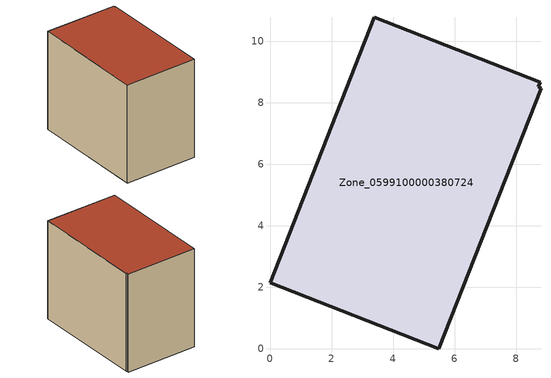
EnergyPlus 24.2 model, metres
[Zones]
Zone_0599100000380724
 floor ground (C_G): 0,2.15 3.39,10.78 8.78,8.66 8.72,8.51 8.81,8.48 5.48,0 z3.91
 wall outside (C_F): 3.39,10.78 0,2.15 5.48,0 8.81,8.48 8.72,8.51 8.78,8.66 3.39,10.78 z3.91:11.91
 roof outside (C_R): 0,2.15 5.48,0 8.81,8.48 8.72,8.51 8.78,8.66 3.39,10.78 z11.91
[BUILDING]
Pand.0599100000380724: North Axis=0; Terrain=City; Loads Convergence Tolerance Value=0.04; Temperature Convergence Tolerance Value=0.4; Solar Distribution=FullExterior; Maximum Number of Warmup Days=25; Minimum Number of Warmup Days=1
[Site:Location]
Rotterdam.The.Hague.AP_ZH_NLD Design_Conditions: Latitude=51.96; Longitude=4.45; Time Zone=1; Elevation=-4.5
[SITE:GROUNDTEMPERATURE:BUILDINGSURFACE]
18, 18, 18, 18, 18, 18, 18, 18, 18, 18, 18, 18
[MATERIAL] Thermal Absorptance=0.9; Solar Absorptance=0.7; Visible Absorptance=0.7
Name | Roughness | Thickness | Conductivity | Density | Specific Heat
G.TC.1992-2005 | MediumSmooth | 0.15 | 0.06 | 540 | 1210
F.TC.1992-2005 | Rough | 0.3 | 0.12 | 1920 | 840
R.TC.1992-2005 | MediumRough | 0.2 | 0.08 | 1500 | 1000
[CONSTRUCTION]
C_G: G.TC.1992-2005
C_F: F.TC.1992-2005
C_R: R.TC.1992-2005
[ZONE]
Zone_0599100000380724: Type=1; Multiplier=1; Ceiling Height=Autocalculate; Volume=Autocalculate; Floor Area=autocalculate; Part of Total Floor Area=Yes
[ZONEINFILTRATION:DESIGNFLOWRATE]
Infil_Zone_0599100000380724: Zone or ZoneList or Space or SpaceList=Zone_0599100000380724; Schedule=AlwaysOn; Design Flow Rate Calculation Method=Flow/Area; Flow Rate per Floor Area=0.0015; Constant Term Coefficient=1; Temperature Term Coefficient=0; Velocity Term Coefficient=0; Velocity Squared Term Coefficient=0
[HVACTEMPLATE:ZONE:IDEALLOADSAIRSYSTEM]
Zone_0599100000380724: Maximum Heating Supply Air Temperature=50; Minimum Cooling Supply Air Temperature=13; Maximum Heating Supply Air Humidity Ratio=0.0156; Minimum Cooling Supply Air Humidity Ratio=0.0077; Heating Limit=NoLimit; Cooling Limit=NoLimit; Dehumidification Control Type=ConstantSensibleHeatRatio; Cooling Sensible Heat Ratio=0.7; Dehumidification Setpoint=60; Humidification Control Type=None; Humidification Setpoint=30; Outdoor Air Method=None; Outdoor Air Flow Rate per Person=0.00944; Outdoor Air Flow Rate per Zone Floor Area=0; Outdoor Air Flow Rate per Zone=0; Demand Controlled Ventilation Type=None; Outdoor Air Economizer Type=NoEconomizer; Heat Recovery Type=None; Sensible Heat Recovery Effectiveness=0.7; Latent Heat Recovery Effectiveness=0.65
[ZONECONTROL:THERMOSTAT]
ThermostatControl_Zone_0599100000380724: Zone or ZoneList=Zone_0599100000380724; Control Type Schedule=DualSetpointControlType; Control 1=Thermostat_Zone_0599100000380724; Temperature Difference Between Cutout And Setpoint=0
[THERMOSTATSETPOINT:DUALSETPOINT]
Thermostat_Zone_0599100000380724: Heating Setpoint Temperature Schedule=HeatingSetpoint_Zone_0599100000380724; Cooling Setpoint Temperature Schedule=CoolingSetpoint_Zone_0599100000380724
[SCHEDULE:COMPACT]
HeatingSetpoint_Zone_0599100000380724: Through: 12/31, For: AllDays, Until: 24:00, 21
CoolingSetpoint_Zone_0599100000380724: Through: 12/31, For: AllDays, Until: 24:00, 24
DualSetpointControlType: Through: 12/31, For: AllDays, Until: 24:00, 4
AlwaysOn: Through: 12/31, For: AllDays, Until: 24:00, 1
